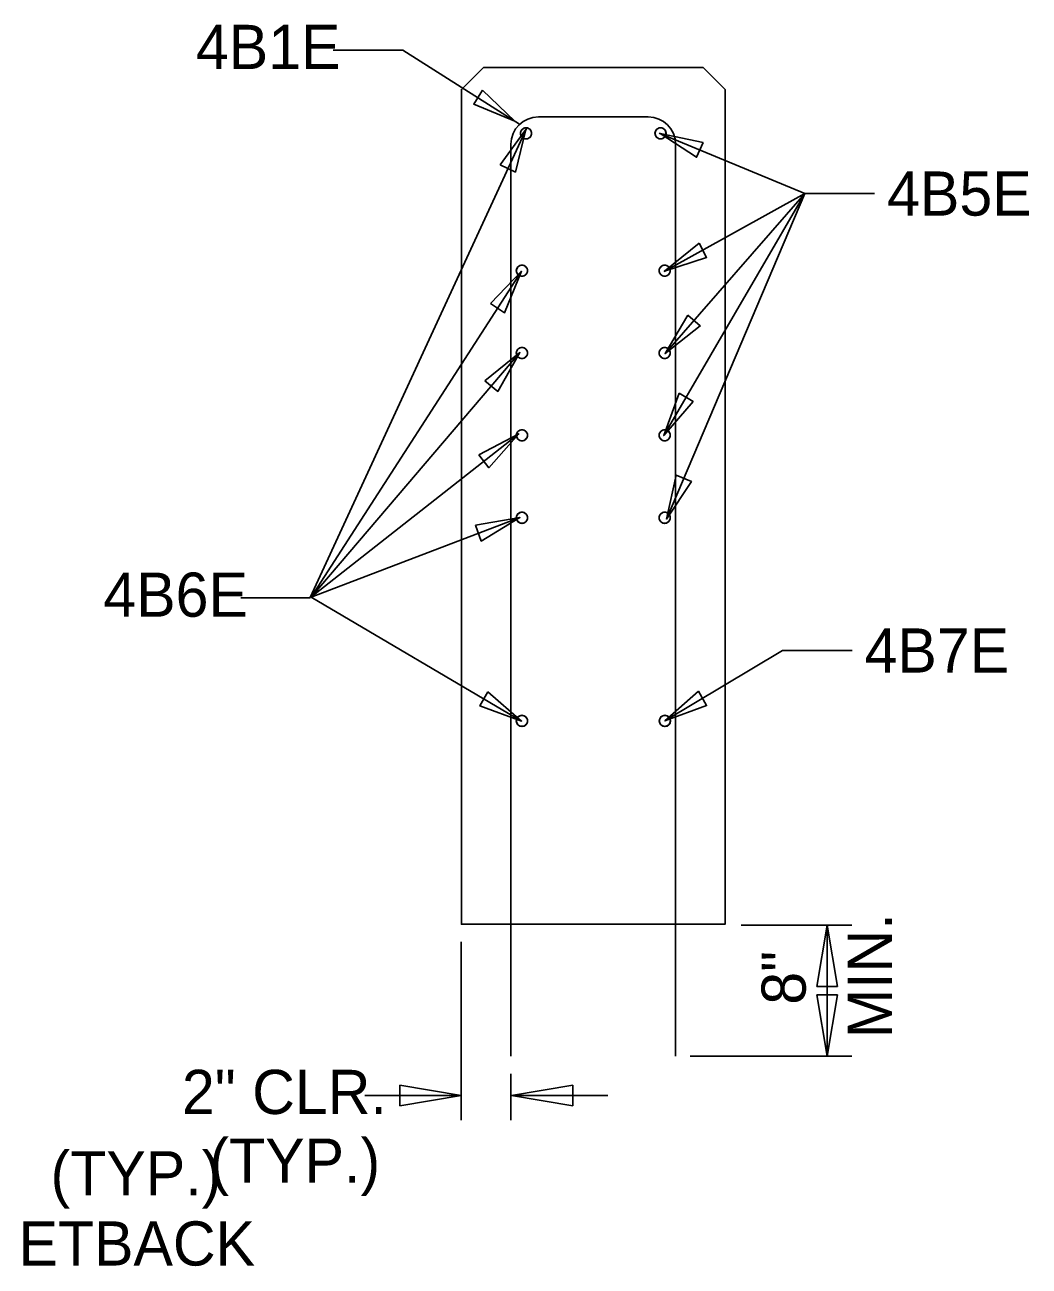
# Model space of a CAD drawing. Extents: x 1.2 to 33.9, y 0.2 to 9.9.
# Drawn here: x 14.484 to 16.529, y 7.313 to 9.841 of the extents above; entities that cross this region are included whole.
import ezdxf

# ---------------------------------------------------------------- set-up
doc = ezdxf.new("R2010")
doc.units = 0
for name, color, linetype in [('SD_P_Dimension Lines', 7, 'Continuous'), ('SD_P_Dimension Text', 7, 'Continuous'), ('SD_P_Shading', 7, 'Continuous'), ('SD_X_Exist Object Lines', 7, 'Continuous')]:
    doc.layers.add(name, color=color, linetype=linetype)

msp = doc.modelspace()

# ---------------------------------------------------------------- linework, layer by layer
at = {"layer": 'SD_P_Dimension Lines'}
for p, q in [((15.2533, 9.7896), (15.1118, 9.7896)), ((15.2533, 9.7896), (15.491, 9.6383)), ((15.0649, 8.6749), (15.5052, 9.6297)), ((16.0721, 9.4973), (15.7754, 9.6205)), ((16.0721, 9.4973), (15.7845, 9.0045)), ((16.0721, 9.4973), (15.7857, 9.3389)), ((16.0721, 9.4973), (15.7875, 9.1715)), ((16.0721, 9.4973), (15.7899, 8.8345)), ((16.0721, 9.4973), (16.2139, 9.4973)), ((15.0667, 8.6757), (15.4947, 9.3391)), ((15.0664, 8.6755), (15.4917, 9.1733)), ((15.0655, 8.6744), (15.4893, 9.0081)), ((15.0667, 8.6757), (15.4917, 8.8375)), ((15.0649, 8.6742), (14.9234, 8.6742)), ((15.0667, 8.6757), (15.4952, 8.4229)), ((16.0265, 8.5668), (15.7868, 8.4234)), ((16.0265, 8.5668), (16.1683, 8.5668)), ((15.942, 8.0076), (16.1672, 8.0076)), ((16.1172, 8.0076), (16.0962, 7.8826)), ((16.1382, 7.8826), (16.1172, 8.0076)), ((16.1172, 8.0076), (16.1172, 7.8115)), ((15.3721, 7.9734), (15.3721, 7.6107)), ((16.1172, 7.7407), (16.1172, 7.9369)), ((16.0962, 7.8826), (16.1382, 7.8826)), ((16.0962, 7.8657), (16.1172, 7.7407)), ((16.1382, 7.8657), (16.0962, 7.8657)), ((16.1172, 7.7407), (16.1382, 7.8657)), ((15.8381, 7.7407), (16.1672, 7.7407)), ((15.4729, 7.6107), (15.4729, 7.7049)), ((15.3721, 7.6607), (15.1759, 7.6607)), ((15.2471, 7.6817), (15.3721, 7.6607)), ((15.2471, 7.6397), (15.2471, 7.6817)), ((15.3721, 7.6607), (15.2471, 7.6397)), ((15.5996, 7.6817), (15.4746, 7.6607)), ((15.4746, 7.6607), (15.5996, 7.6397)), ((15.4746, 7.6607), (15.6707, 7.6607)), ((15.5996, 7.6397), (15.5996, 7.6817))]:
    msp.add_line(p, q, dxfattribs=at)
for points in [[(15.4156, 9.7078), (15.3977, 9.6791), (15.4812, 9.6445)], [(15.4517, 9.5559), (15.5037, 9.6276), (15.4827, 9.541)], [(15.8647, 9.6012), (15.7773, 9.6193), (15.8514, 9.5713)], [(15.8566, 9.3965), (15.8716, 9.3674), (15.786, 9.339)], [(15.4315, 9.2735), (15.4601, 9.2544), (15.4947, 9.3391)], [(15.8333, 9.2495), (15.8588, 9.2278), (15.7873, 9.1713)], [(15.4201, 9.116), (15.4464, 9.0945), (15.4917, 9.1733)], [(15.8157, 9.0905), (15.7845, 9.0045), (15.8442, 9.0737)], [(15.4082, 8.9651), (15.4285, 8.9389), (15.4893, 9.0081)], [(15.8097, 8.924), (15.7899, 8.8345), (15.841, 8.9109)], [(15.4011, 8.8219), (15.413, 8.7897), (15.4917, 8.8375)], [(15.4266, 8.4823), (15.4102, 8.4541), (15.4952, 8.4229)], [(15.8551, 8.4841), (15.8718, 8.4547), (15.7868, 8.4234)]]:
    msp.add_lwpolyline(points, close=True, dxfattribs=at)
at = {"layer": 'SD_P_Dimension Text'}
for p, q in [((15.3977, 9.6791), (15.4156, 9.7078)), ((15.4156, 9.7078), (15.4812, 9.6445)), ((15.4812, 9.6445), (15.3977, 9.6791)), ((15.7859, 9.339), (15.8566, 9.3965)), ((15.8566, 9.3965), (15.8716, 9.3674)), ((15.8716, 9.3674), (15.7859, 9.339)), ((15.4315, 9.2735), (15.4947, 9.3391)), ((15.4947, 9.3391), (15.4601, 9.2544)), ((15.4601, 9.2544), (15.4315, 9.2735)), ((15.7873, 9.1713), (15.8333, 9.2495)), ((15.8588, 9.2278), (15.7873, 9.1713)), ((15.8333, 9.2495), (15.8588, 9.2278)), ((15.4201, 9.116), (15.4917, 9.1733)), ((15.4917, 9.1733), (15.4464, 9.0945)), ((15.4464, 9.0945), (15.4201, 9.116)), ((15.7845, 9.0045), (15.8157, 9.0905)), ((15.8157, 9.0905), (15.8442, 9.0737)), ((15.8442, 9.0737), (15.7845, 9.0045)), ((15.4082, 8.9651), (15.4893, 9.0081)), ((15.4893, 9.0081), (15.4285, 8.9389)), ((15.4285, 8.9389), (15.4082, 8.9651)), ((15.7899, 8.8345), (15.8097, 8.924)), ((15.8097, 8.924), (15.841, 8.9109)), ((15.841, 8.9109), (15.7899, 8.8345)), ((15.4011, 8.8219), (15.4917, 8.8375)), ((15.4917, 8.8375), (15.413, 8.7897)), ((15.413, 8.7897), (15.4011, 8.8219)), ((15.4102, 8.4541), (15.4266, 8.4823)), ((15.4266, 8.4823), (15.4952, 8.4229)), ((15.7868, 8.4234), (15.8551, 8.4841)), ((15.8551, 8.4841), (15.8718, 8.4547)), ((15.4952, 8.4229), (15.4102, 8.4541)), ((15.8718, 8.4547), (15.7868, 8.4234))]:
    msp.add_line(p, q, dxfattribs=at)
at = {"layer": 'SD_P_Shading'}
msp.add_lwpolyline([(15.4174, 9.7539), (15.4174, 9.7539), (15.8648, 9.7539), (15.9095, 9.7092), (15.9095, 8.0092), (15.3727, 8.0092), (15.3727, 9.7092)], close=True, dxfattribs=at)
at = {"layer": 'SD_X_Exist Object Lines'}
for p, q in [((15.3727, 9.7092), (15.4174, 9.7539)), ((15.4174, 9.7539), (15.8648, 9.7539)), ((15.8648, 9.7539), (15.9095, 9.7092)), ((15.3727, 8.0092), (15.3727, 9.7092)), ((15.9095, 9.7092), (15.9095, 8.0092)), ((15.5293, 9.6534), (15.753, 9.6534)), ((15.4932, 9.6215), (15.4938, 9.6239)), ((15.4932, 9.6185), (15.4932, 9.6215)), ((15.4938, 9.6161), (15.4932, 9.6185)), ((15.4938, 9.6239), (15.495, 9.6263)), ((15.495, 9.6138), (15.4938, 9.6161)), ((15.495, 9.6263), (15.4968, 9.6287)), ((15.4968, 9.6114), (15.495, 9.6138)), ((15.4968, 9.6287), (15.5015, 9.6311)), ((15.5015, 9.609), (15.4968, 9.6114)), ((15.5015, 9.6311), (15.5045, 9.6311)), ((15.5069, 9.609), (15.5015, 9.609)), ((15.5045, 9.6311), (15.5069, 9.6311)), ((15.5069, 9.6311), (15.5093, 9.6299)), ((15.5093, 9.6102), (15.5069, 9.609)), ((15.5093, 9.6299), (15.5117, 9.6287)), ((15.5117, 9.6114), (15.5093, 9.6102)), ((15.5117, 9.6287), (15.5135, 9.6263)), ((15.5135, 9.6138), (15.5117, 9.6114)), ((15.5135, 9.6263), (15.5147, 9.6239)), ((15.5147, 9.6161), (15.5135, 9.6138)), ((15.5147, 9.6239), (15.5152, 9.6215)), ((15.5152, 9.6185), (15.5147, 9.6161)), ((15.5152, 9.6215), (15.5152, 9.6185)), ((15.767, 9.6215), (15.7676, 9.6239)), ((15.767, 9.6185), (15.767, 9.6215)), ((15.7676, 9.6161), (15.767, 9.6185)), ((15.7676, 9.6239), (15.7688, 9.6263)), ((15.7688, 9.6138), (15.7676, 9.6161)), ((15.7688, 9.6263), (15.7706, 9.6287)), ((15.7706, 9.6114), (15.7688, 9.6138)), ((15.7706, 9.6287), (15.7729, 9.6299)), ((15.7729, 9.6102), (15.7706, 9.6114)), ((15.7729, 9.6299), (15.7753, 9.6311)), ((15.7753, 9.609), (15.7729, 9.6102)), ((15.7753, 9.6311), (15.7783, 9.6311)), ((15.7807, 9.609), (15.7753, 9.609)), ((15.7783, 9.6311), (15.7807, 9.6311)), ((15.7807, 9.6311), (15.7855, 9.6287)), ((15.7855, 9.6114), (15.7807, 9.609)), ((15.7855, 9.6287), (15.7873, 9.6263)), ((15.7873, 9.6138), (15.7855, 9.6114)), ((15.7873, 9.6263), (15.7884, 9.6239)), ((15.7884, 9.6161), (15.7873, 9.6138)), ((15.7884, 9.6239), (15.789, 9.6215)), ((15.789, 9.6185), (15.7884, 9.6161)), ((15.789, 9.6215), (15.789, 9.6185)), ((15.4735, 7.7407), (15.4735, 9.5976)), ((15.8087, 7.7407), (15.8087, 9.5976)), ((15.4848, 9.3429), (15.4872, 9.3477)), ((15.4848, 9.3406), (15.4848, 9.3429)), ((15.4848, 9.3376), (15.4848, 9.3406)), ((15.4872, 9.3328), (15.4848, 9.3376)), ((15.4872, 9.3477), (15.4896, 9.3495)), ((15.4896, 9.331), (15.4872, 9.3328)), ((15.4896, 9.3495), (15.492, 9.3507)), ((15.492, 9.3298), (15.4896, 9.331)), ((15.492, 9.3507), (15.4944, 9.3513)), ((15.4944, 9.3292), (15.492, 9.3298)), ((15.4944, 9.3513), (15.4974, 9.3513)), ((15.4974, 9.3292), (15.4944, 9.3292)), ((15.4974, 9.3513), (15.4997, 9.3507)), ((15.4997, 9.3298), (15.4974, 9.3292)), ((15.4997, 9.3507), (15.5021, 9.3495)), ((15.5021, 9.331), (15.4997, 9.3298)), ((15.5021, 9.3495), (15.5039, 9.3477)), ((15.5039, 9.3328), (15.5021, 9.331)), ((15.5039, 9.3477), (15.5057, 9.3453)), ((15.5057, 9.3352), (15.5039, 9.3328)), ((15.5057, 9.3453), (15.5069, 9.3429)), ((15.5069, 9.3376), (15.5057, 9.3352)), ((15.5069, 9.3429), (15.5069, 9.3376)), ((15.7753, 9.3429), (15.7765, 9.3453)), ((15.7753, 9.3376), (15.7753, 9.3429)), ((15.7765, 9.3352), (15.7753, 9.3376)), ((15.7765, 9.3453), (15.7783, 9.3477)), ((15.7783, 9.3328), (15.7765, 9.3352)), ((15.7783, 9.3477), (15.7801, 9.3495)), ((15.7801, 9.331), (15.7783, 9.3328)), ((15.7801, 9.3495), (15.7825, 9.3507)), ((15.7825, 9.3298), (15.7801, 9.331)), ((15.7825, 9.3507), (15.7849, 9.3513)), ((15.7849, 9.3292), (15.7825, 9.3298)), ((15.7849, 9.3513), (15.7879, 9.3513)), ((15.7879, 9.3292), (15.7849, 9.3292)), ((15.7879, 9.3513), (15.7902, 9.3507)), ((15.7902, 9.3298), (15.7879, 9.3292)), ((15.7902, 9.3507), (15.7926, 9.3495)), ((15.7926, 9.331), (15.7902, 9.3298)), ((15.7926, 9.3495), (15.795, 9.3477)), ((15.795, 9.3328), (15.7926, 9.331)), ((15.795, 9.3477), (15.7974, 9.3429)), ((15.7974, 9.3376), (15.795, 9.3328)), ((15.7974, 9.3429), (15.7974, 9.3406)), ((15.7974, 9.3406), (15.7974, 9.3376)), ((15.4848, 9.1753), (15.4872, 9.1801)), ((15.4872, 9.1801), (15.4896, 9.1819)), ((15.4896, 9.1819), (15.492, 9.1831)), ((15.492, 9.1831), (15.4944, 9.1837)), ((15.4944, 9.1837), (15.4974, 9.1837)), ((15.4974, 9.1837), (15.4997, 9.1831)), ((15.4997, 9.1831), (15.5021, 9.1819)), ((15.5021, 9.1819), (15.5039, 9.1801)), ((15.5039, 9.1801), (15.5057, 9.1777)), ((15.5057, 9.1777), (15.5069, 9.1753)), ((15.7753, 9.1753), (15.7765, 9.1777)), ((15.7765, 9.1777), (15.7783, 9.1801)), ((15.7783, 9.1801), (15.7801, 9.1819)), ((15.7801, 9.1819), (15.7825, 9.1831)), ((15.7825, 9.1831), (15.7849, 9.1837)), ((15.7849, 9.1837), (15.7879, 9.1837)), ((15.7879, 9.1837), (15.7902, 9.1831)), ((15.7902, 9.1831), (15.7926, 9.1819)), ((15.7926, 9.1819), (15.795, 9.1801)), ((15.795, 9.1801), (15.7974, 9.1753)), ((15.4848, 9.1723), (15.4848, 9.1753)), ((15.4848, 9.17), (15.4848, 9.1723)), ((15.4872, 9.1652), (15.4848, 9.17)), ((15.4896, 9.1634), (15.4872, 9.1652)), ((15.492, 9.1622), (15.4896, 9.1634)), ((15.4944, 9.1616), (15.492, 9.1622)), ((15.4974, 9.1616), (15.4944, 9.1616)), ((15.4997, 9.1622), (15.4974, 9.1616)), ((15.5021, 9.1634), (15.4997, 9.1622)), ((15.5039, 9.1652), (15.5021, 9.1634)), ((15.5057, 9.1676), (15.5039, 9.1652)), ((15.5069, 9.17), (15.5057, 9.1676)), ((15.5069, 9.1753), (15.5069, 9.17)), ((15.7753, 9.17), (15.7753, 9.1753)), ((15.7765, 9.1676), (15.7753, 9.17)), ((15.7783, 9.1652), (15.7765, 9.1676)), ((15.7801, 9.1634), (15.7783, 9.1652)), ((15.7825, 9.1622), (15.7801, 9.1634)), ((15.7849, 9.1616), (15.7825, 9.1622)), ((15.7879, 9.1616), (15.7849, 9.1616)), ((15.7902, 9.1622), (15.7879, 9.1616)), ((15.7926, 9.1634), (15.7902, 9.1622)), ((15.795, 9.1652), (15.7926, 9.1634)), ((15.7974, 9.17), (15.795, 9.1652)), ((15.7974, 9.1753), (15.7974, 9.1723)), ((15.7974, 9.1723), (15.7974, 9.17)), ((15.4848, 9.0077), (15.4872, 9.0125)), ((15.4848, 9.0047), (15.4848, 9.0077)), ((15.4848, 9.0023), (15.4848, 9.0047)), ((15.4872, 8.9976), (15.4848, 9.0023)), ((15.4872, 9.0125), (15.4896, 9.0143)), ((15.4896, 9.0143), (15.492, 9.0155)), ((15.492, 9.0155), (15.4944, 9.0161)), ((15.4944, 9.0161), (15.4974, 9.0161)), ((15.4974, 9.0161), (15.4997, 9.0155)), ((15.4997, 9.0155), (15.5021, 9.0143)), ((15.5015, 8.9952), (15.5051, 8.9994)), ((15.5021, 9.0143), (15.5039, 9.0125)), ((15.5039, 9.0125), (15.5057, 9.0101)), ((15.5057, 9), (15.5039, 8.9976)), ((15.5057, 9.0101), (15.5069, 9.0077)), ((15.5069, 9.0023), (15.5057, 9)), ((15.5069, 9.0077), (15.5069, 9.0023)), ((15.7753, 9.0077), (15.7765, 9.0101)), ((15.7753, 9.0023), (15.7753, 9.0077)), ((15.7765, 9), (15.7753, 9.0023)), ((15.7765, 9.0101), (15.7783, 9.0125)), ((15.7783, 8.9976), (15.7765, 9)), ((15.7783, 9.0125), (15.7801, 9.0143)), ((15.7801, 9.0143), (15.7825, 9.0155)), ((15.7825, 9.0155), (15.7849, 9.0161)), ((15.7849, 9.0161), (15.7879, 9.0161)), ((15.7879, 9.0161), (15.7902, 9.0155)), ((15.7902, 9.0155), (15.7926, 9.0143)), ((15.7926, 9.0143), (15.795, 9.0125)), ((15.795, 9.0125), (15.7974, 9.0077)), ((15.7974, 9.0023), (15.795, 8.9976)), ((15.7974, 9.0077), (15.7974, 9.0047)), ((15.7974, 9.0047), (15.7974, 9.0023)), ((15.4896, 8.9958), (15.4872, 8.9976)), ((15.492, 8.9946), (15.4896, 8.9958)), ((15.4944, 8.994), (15.492, 8.9946)), ((15.4974, 8.994), (15.4944, 8.994)), ((15.4997, 8.9946), (15.4974, 8.994)), ((15.5021, 8.9958), (15.4997, 8.9946)), ((15.5039, 8.9976), (15.5021, 8.9958)), ((15.7801, 8.9958), (15.7783, 8.9976)), ((15.7825, 8.9946), (15.7801, 8.9958)), ((15.7849, 8.994), (15.7825, 8.9946)), ((15.7879, 8.994), (15.7849, 8.994)), ((15.7902, 8.9946), (15.7879, 8.994)), ((15.7926, 8.9958), (15.7902, 8.9946)), ((15.795, 8.9976), (15.7926, 8.9958)), ((15.4872, 8.8443), (15.492, 8.8478)), ((15.492, 8.8478), (15.4944, 8.8484)), ((15.4944, 8.8484), (15.4974, 8.8484)), ((15.4974, 8.8484), (15.4997, 8.8478)), ((15.4997, 8.8478), (15.5021, 8.8461)), ((15.7801, 8.8461), (15.7825, 8.8478)), ((15.7825, 8.8478), (15.7849, 8.8484)), ((15.7849, 8.8484), (15.7879, 8.8484)), ((15.7879, 8.8484), (15.7902, 8.8478)), ((15.7902, 8.8478), (15.795, 8.8443)), ((15.4848, 8.8395), (15.486, 8.8425)), ((15.4848, 8.8371), (15.4848, 8.8395)), ((15.4848, 8.8341), (15.4848, 8.8371)), ((15.486, 8.8317), (15.4848, 8.8341)), ((15.486, 8.8425), (15.4872, 8.8443)), ((15.4872, 8.8299), (15.486, 8.8317)), ((15.492, 8.8264), (15.4872, 8.8299)), ((15.4944, 8.8258), (15.492, 8.8264)), ((15.4974, 8.8258), (15.4944, 8.8258)), ((15.4997, 8.8264), (15.4974, 8.8258)), ((15.5021, 8.8282), (15.4997, 8.8264)), ((15.5021, 8.8461), (15.5057, 8.8425)), ((15.5057, 8.8317), (15.5021, 8.8282)), ((15.5057, 8.8425), (15.5069, 8.8395)), ((15.5069, 8.8341), (15.5057, 8.8317)), ((15.5069, 8.8395), (15.5069, 8.8341)), ((15.7753, 8.8395), (15.7765, 8.8425)), ((15.7753, 8.8341), (15.7753, 8.8395)), ((15.7765, 8.8317), (15.7753, 8.8341)), ((15.7765, 8.8425), (15.7801, 8.8461)), ((15.7801, 8.8282), (15.7765, 8.8317)), ((15.7825, 8.8264), (15.7801, 8.8282)), ((15.7849, 8.8258), (15.7825, 8.8264)), ((15.7879, 8.8258), (15.7849, 8.8258)), ((15.7902, 8.8264), (15.7879, 8.8258)), ((15.795, 8.8299), (15.7902, 8.8264)), ((15.795, 8.8443), (15.7962, 8.8425)), ((15.7962, 8.8317), (15.795, 8.8299)), ((15.7962, 8.8425), (15.7974, 8.8395)), ((15.7974, 8.8341), (15.7962, 8.8317)), ((15.7974, 8.8395), (15.7974, 8.8371)), ((15.7974, 8.8371), (15.7974, 8.8341)), ((15.4848, 8.4261), (15.4872, 8.4309)), ((15.4848, 8.4231), (15.4848, 8.4261)), ((15.4848, 8.4207), (15.4848, 8.4231)), ((15.4872, 8.416), (15.4848, 8.4207)), ((15.4872, 8.4309), (15.4896, 8.4327)), ((15.4896, 8.4327), (15.492, 8.4339)), ((15.492, 8.4339), (15.4944, 8.4345)), ((15.4944, 8.4345), (15.4974, 8.4345)), ((15.4974, 8.4345), (15.4997, 8.4339)), ((15.4997, 8.4339), (15.5021, 8.4327)), ((15.5021, 8.4327), (15.5039, 8.4309)), ((15.5039, 8.4309), (15.5057, 8.4285)), ((15.5057, 8.4184), (15.5039, 8.416)), ((15.5057, 8.4285), (15.5069, 8.4261)), ((15.5069, 8.4207), (15.5057, 8.4184)), ((15.5069, 8.4261), (15.5069, 8.4207)), ((15.4896, 8.4142), (15.4872, 8.416)), ((15.492, 8.413), (15.4896, 8.4142)), ((15.4944, 8.4124), (15.492, 8.413)), ((15.4974, 8.4124), (15.4944, 8.4124)), ((15.4997, 8.413), (15.4974, 8.4124)), ((15.5021, 8.4142), (15.4997, 8.413)), ((15.5039, 8.416), (15.5021, 8.4142)), ((15.9095, 8.0092), (15.3727, 8.0092))]:
    msp.add_line(p, q, dxfattribs=at)
for centre, radius in [((15.5042, 9.62), 0.0114), ((15.778, 9.62), 0.0114), ((15.4958, 9.3403), 0.0114), ((15.7864, 9.3403), 0.0114), ((15.4958, 9.1726), 0.0114), ((15.7864, 9.1726), 0.0114), ((15.4958, 9.005), 0.0114), ((15.7864, 9.005), 0.0114), ((15.4958, 8.8371), 0.0114), ((15.7864, 8.8371), 0.0114), ((15.4958, 8.4234), 0.0114), ((15.7868, 8.4234), 0.0114), ((15.7868, 8.4234), 0.0112)]:
    msp.add_circle(centre, radius, dxfattribs=at)
for centre, start, end in [((15.5293, 9.5976), 90, 180), ((15.753, 9.5976), 0, 90)]:
    msp.add_arc(centre, 0.0558, start, end, dxfattribs=at)

# ---------------------------------------------------------------- texts
at = {"layer": 'SD_P_Dimension Text'}
for s, p in [('4B1E', (14.832, 9.7509)), ('4B5E', (16.2393, 9.4523)), ('4B6E', (14.6435, 8.6355)), ('4B7E', (16.1933, 8.5218)), ('2" CLR. ', (14.8035, 7.6229)), ('(TYP.)', (14.8595, 7.4829)), ('CLR.  (TYP.)', (14.195, 7.4571)), ('WITHIN SETBACK', (13.9293, 7.3143))]:
    msp.add_text(s, height=0.09, dxfattribs=at).set_placement(p)
for s, p in [('MIN.', (16.249, 7.7775)), ('8"', (16.0736, 7.8455))]:
    msp.add_text(s, height=0.09, rotation=90, dxfattribs=at).set_placement(p)

doc.saveas('drawing.dxf')
